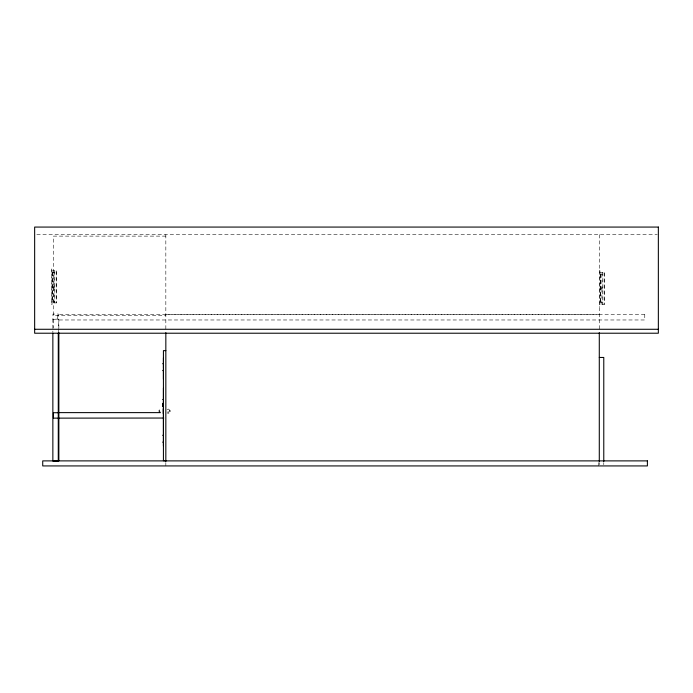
<?xml version="1.0" encoding="UTF-8"?>
<svg xmlns="http://www.w3.org/2000/svg" width="693" height="693" viewBox="0 0 693 693"><rect width="100%" height="100%" fill="white"/><g stroke="black" fill="none" stroke-linecap="round" stroke-linejoin="round"><path stroke-width="0.52" stroke-dasharray="3.46 2.6" d="M167.048 409.416C169.785 407.371 171.743 414.336 167.048 412.985M36.816 234.632L657.267 234.632M165.835 236.114L53.491 236.114L53.491 315.739L165.835 315.739M599.289 270.625L599.947 270.625L599.947 306.167L599.289 306.167M51.36 270.833L56.627 270.833L56.627 302.91L51.36 302.91M599.289 272.358L604.565 272.358L604.565 304.435L599.289 304.435M52.018 272.566L54.608 272.566M599.947 274.09L602.546 274.09M52.018 286.434L54.608 286.434M52.018 287.3L54.608 287.3M599.947 287.959L602.546 287.959M599.947 288.825L602.546 288.825M52.018 301.178L54.608 301.178M599.947 302.702L602.546 302.702M165.835 314.267L599.289 314.267M604.105 272.358L604.105 304.435M603.776 462.603L603.776 464.743M602.546 272.358L602.546 304.435M601.888 274.09L601.888 287.959M601.888 288.825L601.888 304.435M600.606 274.09L600.606 304.435M600.277 274.09L600.277 302.702M599.289 234.632L599.289 331.583M599.289 462.569L599.289 464.734M598.362 462.603L598.362 465.817M168.087 411.2L168.087 413.262M165.835 234.632L165.835 331.583M165.835 462.569L165.835 465.817M58.853 328.161L58.853 319.525L52.971 319.473L52.971 314.05L58.385 314.05L58.385 319.473M58.273 332.025L58.273 319.126L52.859 319.126L52.859 332.025M56.176 270.833L56.176 302.91M54.608 270.833L54.608 302.91M53.95 272.566L53.95 286.434M53.95 287.3L53.95 302.91M53.439 319.525L53.439 328.161M52.677 272.566L52.677 302.91M52.347 272.566L52.347 301.178M52.018 269.092L51.36 269.092L51.36 304.643L52.018 304.643L52.018 269.092M644.767 314.553L57.718 314.553L57.718 319.975L644.767 319.975L644.767 314.553M170.157 410.663L169.464 410.663L169.464 411.694L170.157 411.694L170.157 410.663"/><path stroke-width="1.04" d="M159.182 410.663L159.39 410.169M34.65 329.279L658.35 329.279M165.835 350.632L163.427 350.632L163.427 460.724L165.835 460.724M599.263 357.458L603.776 357.458L603.776 461.529M163.427 357.857L163.427 368.174M162.751 363.704L163.418 363.704M163.427 368.867L163.427 379.184M162.751 370.582L163.418 370.582M163.427 388.132L163.427 445.928M162.751 399.48L163.418 399.48M162.751 406.367L163.418 406.367M159.113 411.694L159.797 411.694M57.762 412.621L160.49 412.621M163.739 418.044L53.439 418.139L53.439 412.725L58.853 412.725L58.853 460.888M162.751 435.265L163.418 435.265M162.751 442.143L163.418 442.143M599.289 332.666L599.289 461.486M165.835 332.666L165.835 461.486M163.262 403.092L163.262 406.193M163.262 408.783L163.262 413.582M162.916 403.352L162.916 405.933M58.853 332.475L58.853 412.326M58.273 333.108L58.273 461.079L52.859 461.079L52.859 333.108M658.35 227.07L34.65 227.07L34.65 333.22L658.35 333.22L658.35 227.07M647.392 460.888L42.723 460.888L42.723 465.93L647.392 465.93L647.392 460.888"/></g></svg>
